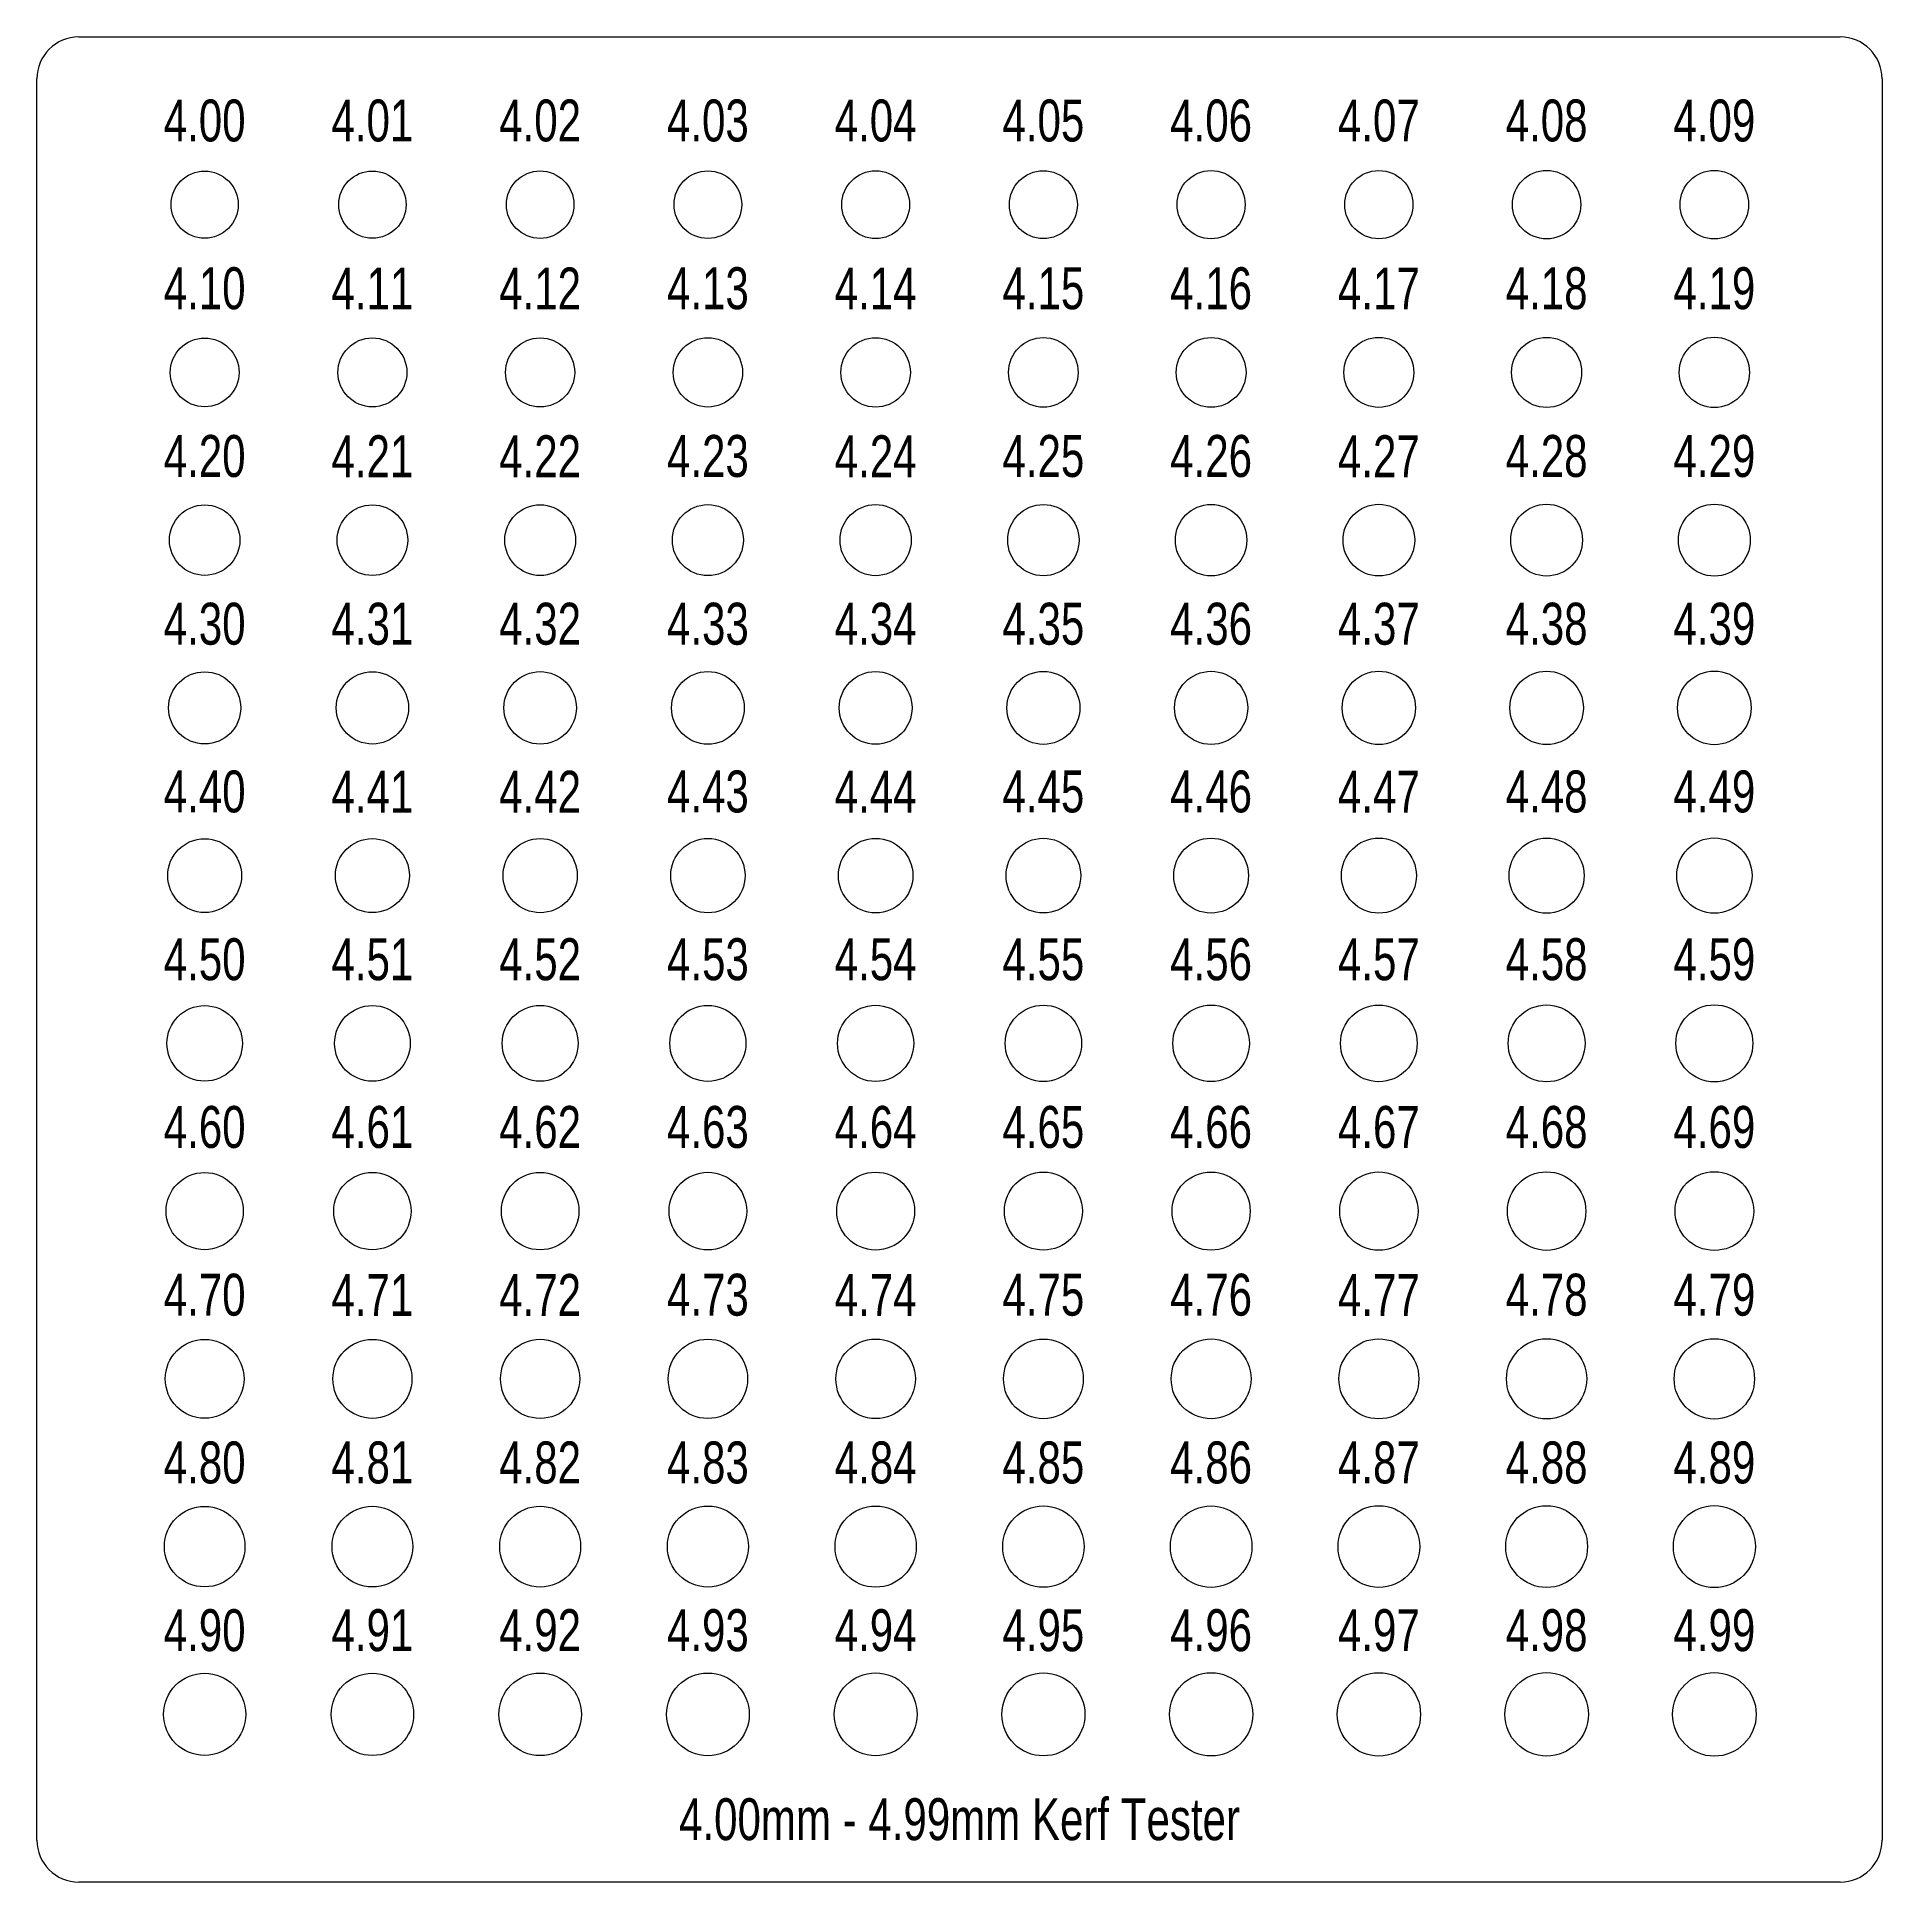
# Model space of a CAD drawing. Header units: millimetres. Extents: x -10 to 210, y -10 to 210.
import ezdxf

# ---------------------------------------------------------------- set-up
doc = ezdxf.new("R2010")
doc.units = ezdxf.units.MM
doc.layers.add('Base Plate', color=7, linetype='CONTINUOUS', lineweight=0, true_color=0x000000)
doc.layers.add('Etch', color=1, linetype='CONTINUOUS', lineweight=0, true_color=0xff0000)
doc.styles.get("Standard").update_dxf_attribs({"font": 'txt', "width": 0.75})

msp = doc.modelspace()

# ---------------------------------------------------------------- linework, layer by layer
at = {"layer": 'Base Plate'}
for p, q in [((-5, 210), (205, 210)), ((-10, -5), (-10, 205)), ((210, 205), (210, -5)), ((205, -10), (-5, -10))]:
    msp.add_line(p, q, dxfattribs=at)
for centre, radius in [((10, 190), 4), ((30, 190), 4.01), ((50, 190), 4.02), ((70, 190), 4.03), ((90, 190), 4.04), ((110, 190), 4.05), ((130, 190), 4.06), ((150, 190), 4.07), ((170, 190), 4.08), ((190, 190), 4.09), ((10, 170), 4.1), ((30, 170), 4.11), ((50, 170), 4.12), ((70, 170), 4.13), ((90, 170), 4.14), ((110, 170), 4.15), ((130, 170), 4.16), ((150, 170), 4.17), ((170, 170), 4.18), ((190, 170), 4.19), ((10, 150), 4.2), ((30, 150), 4.21), ((50, 150), 4.22), ((70, 150), 4.23), ((90, 150), 4.24), ((110, 150), 4.25), ((130, 150), 4.26), ((150, 150), 4.27), ((170, 150), 4.28), ((190, 150), 4.29), ((10, 130), 4.3), ((30, 130), 4.31), ((50, 130), 4.32), ((70, 130), 4.33), ((90, 130), 4.34), ((110, 130), 4.35), ((130, 130), 4.36), ((150, 130), 4.37), ((170, 130), 4.38), ((190, 130), 4.39), ((10, 110), 4.4), ((30, 110), 4.41), ((50, 110), 4.42), ((70, 110), 4.43), ((90, 110), 4.44), ((110, 110), 4.45), ((130, 110), 4.46), ((150, 110), 4.47), ((170, 110), 4.48), ((190, 110), 4.49), ((10, 90), 4.5), ((30, 90), 4.51), ((50, 90), 4.52), ((70, 90), 4.53), ((90, 90), 4.54), ((110, 90), 4.55), ((130, 90), 4.56), ((150, 90), 4.57), ((170, 90), 4.58), ((190, 90), 4.59), ((10, 70), 4.6), ((30, 70), 4.61), ((50, 70), 4.62), ((70, 70), 4.63), ((90, 70), 4.64), ((110, 70), 4.65), ((130, 70), 4.66), ((150, 70), 4.67), ((170, 70), 4.68), ((190, 70), 4.69), ((10, 50), 4.7), ((30, 50), 4.71), ((50, 50), 4.72), ((70, 50), 4.73), ((90, 50), 4.74), ((110, 50), 4.75), ((130, 50), 4.76), ((150, 50), 4.77), ((170, 50), 4.78), ((190, 50), 4.79), ((10, 30), 4.8), ((30, 30), 4.81), ((50, 30), 4.82), ((70, 30), 4.83), ((90, 30), 4.84), ((110, 30), 4.85), ((130, 30), 4.86), ((150, 30), 4.87), ((170, 30), 4.88), ((190, 30), 4.89), ((10, 10), 4.9), ((30, 10), 4.91), ((50, 10), 4.92), ((70, 10), 4.93), ((90, 10), 4.94), ((110, 10), 4.95), ((130, 10), 4.96), ((150, 10), 4.97), ((170, 10), 4.98), ((190, 10), 4.99)]:
    msp.add_circle(centre, radius, dxfattribs=at)
for centre, start, end in [((-5, 205), 90, 180), ((205, 205), 0, 90), ((-5, -5), 180, 270), ((205, -5), 270, 0)]:
    msp.add_arc(centre, 5, start, end, dxfattribs=at)

# ---------------------------------------------------------------- texts
at = {"layer": 'Etch', "char_height": 5, "width": 100}
for s, insert, attachment_point in [('4.00', (10, 200), 5), ('4.01', (30, 200), 5), ('4.02', (50, 200), 5), ('4.03', (70, 200), 5), ('4.04', (90, 200), 5), ('4.05', (110, 200), 5), ('4.06', (130, 200), 5), ('4.07', (150, 200), 5), ('4.08', (170, 200), 5), ('4.09', (190, 200), 5), ('4.10', (10, 180), 5), ('4.13', (70, 180), 5), ('4.16', (130, 180), 5), ('4.18', (170, 180), 5), ('4.19', (190, 180), 5), ('4.11', (30, 180), 5), ('4.12', (50, 180), 5), ('4.14', (90, 180), 5), ('4.15', (110, 180), 5), ('4.17', (150, 180), 5), ('4.20', (10, 160), 5), ('4.21', (30, 160), 5), ('4.22', (50, 160), 5), ('4.23', (70, 160), 5), ('4.24', (90, 160), 5), ('4.25', (110, 160), 5), ('4.26', (130, 160), 5), ('4.27', (150, 160), 5), ('4.28', (170, 160), 5), ('4.29', (190, 160), 5), ('4.30', (10, 140), 5), ('4.31', (30, 140), 5), ('4.32', (50, 140), 5), ('4.33', (70, 140), 5), ('4.34', (90, 140), 5), ('4.35', (110, 140), 5), ('4.36', (130, 140), 5), ('4.37', (150, 140), 5), ('4.38', (170, 140), 5), ('4.39', (190, 140), 5), ('4.40', (10, 120), 5), ('4.41', (30, 120), 5), ('4.42', (50, 120), 5), ('4.43', (70, 120), 5), ('4.44', (90, 120), 5), ('4.45', (110, 120), 5), ('4.46', (130, 120), 5), ('4.47', (150, 120), 5), ('4.48', (170, 120), 5), ('4.49', (190, 120), 5), ('4.50', (10, 100), 5), ('4.51', (30, 100), 5), ('4.52', (50, 100), 5), ('4.53', (70, 100), 5), ('4.54', (90, 100), 5), ('4.55', (110, 100), 5), ('4.56', (130, 100), 5), ('4.57', (150, 100), 5), ('4.58', (170, 100), 5), ('4.59', (190, 100), 5), ('4.60', (10, 80), 5), ('4.61', (30, 80), 5), ('4.62', (50, 80), 5), ('4.63', (70, 80), 5), ('4.64', (90, 80), 5), ('4.65', (110, 80), 5), ('4.66', (130, 80), 5), ('4.67', (150, 80), 5), ('4.68', (170, 80), 5), ('4.69', (190, 80), 5), ('4.70', (10, 60), 5), ('4.71', (30, 60), 5), ('4.72', (50, 60), 5), ('4.73', (70, 60), 5), ('4.74', (90, 60), 5), ('4.75', (110, 60), 5), ('4.76', (130, 60), 5), ('4.77', (150, 60), 5), ('4.78', (170, 60), 5), ('4.79', (190, 60), 5), ('4.80', (10, 40), 5), ('4.81', (30, 40), 5), ('4.82', (50, 40), 5), ('4.83', (70, 40), 5), ('4.84', (90, 40), 5), ('4.85', (110, 40), 5), ('4.86', (130, 40), 5), ('4.87', (150, 40), 5), ('4.88', (170, 40), 5), ('4.89', (190, 40), 5), ('4.90', (10, 20), 5), ('4.91', (30, 20), 5), ('4.92', (50, 20), 5), ('4.93', (70, 20), 5), ('4.94', (90, 20), 5), ('4.95', (110, 20), 5), ('4.96', (130, 20), 5), ('4.97', (150, 20), 5), ('4.98', (170, 20), 5), ('4.99', (190, 20), 5), ('4.00mm\\~-\\~4.99mm\\~Kerf\\~Tester', (100, 0), 2)]:
    msp.add_mtext(s, dxfattribs=dict(at, insert=insert, attachment_point=attachment_point))

doc.saveas('drawing.dxf')
